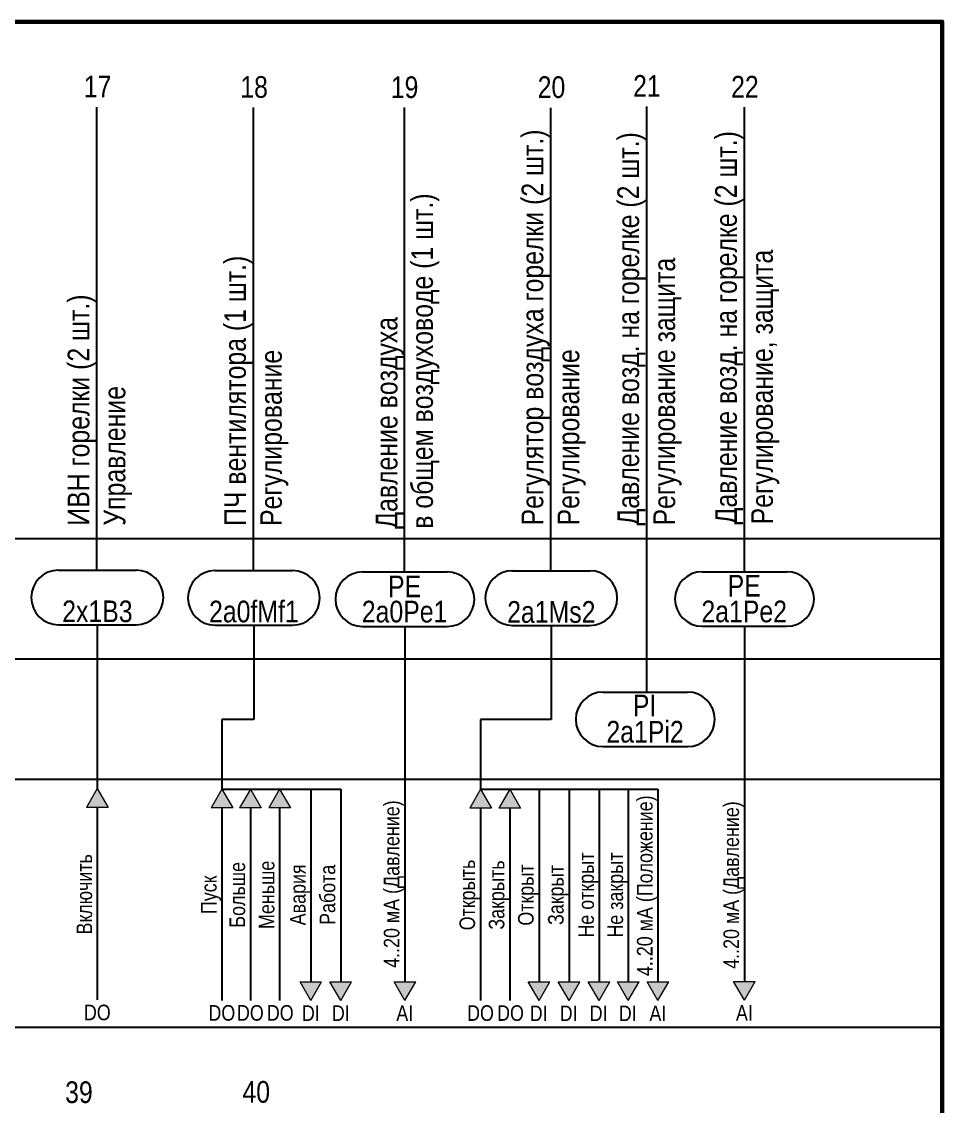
# Model space of a CAD drawing. Header units: millimetres. Extents: x -6000 to 26000, y -6000 to 26000.
# Drawn here: x 308.8 to 415, y -1041.4 to -916.3 of the extents above; entities that cross this region are included whole.
import ezdxf

# ---------------------------------------------------------------- set-up
doc = ezdxf.new("R2010")
doc.units = ezdxf.units.MM
doc.header["$MEASUREMENT"] = 0
for name, color, linetype, lineweight in [('0_Ном._пера__246', 7, 'Continuous', 100), ('2D - Общий_Ном._пера__1', 7, 'Continuous', 15), ('2D - Общий_Ном._пера__21', 7, 'Continuous', 30), ('Аннотация - Текст_Ном._пера__1', 7, 'Continuous', 15)]:
    doc.layers.add(name, color=color, linetype=linetype, lineweight=lineweight)
doc.layers.add('2D - Общий', color=7, linetype='Continuous')
doc.styles.add('СГЕНЕРИР_СТИЛЬ_1', font='')
doc.styles.get('СГЕНЕРИР_СТИЛЬ_1').set_extended_font_data('Arial Narrow')

# ---------------------------------------------------------------- blocks, each defined once
blk = doc.blocks.new('Линия_38', base_point=(317.49, -1004.8))
at = {"layer": '2D - Общий', "linetype": 'Continuous', "lineweight": 0, "true_color": 0x000000}
blk.add_hatch(color=18, dxfattribs=at).paths.add_polyline_path([(317.49, -1004.8), (316.24, -1006.97), (318.74, -1006.97)])
at = {"layer": '2D - Общий_Ном._пера__1', "color": 7, "linetype": 'Continuous', "lineweight": 15}
for p, q in [((317.49, -1004.8), (316.24, -1006.97)), ((317.49, -1004.8), (318.74, -1006.97)), ((318.74, -1006.97), (316.24, -1006.97))]:
    blk.add_line(p, q, dxfattribs=at)
at = {"layer": '2D - Общий_Ном._пера__21', "color": 7, "linetype": 'Continuous', "lineweight": 30}
blk.add_line((317.49, -1006.97), (317.49, -1029.18), dxfattribs=at)
blk = doc.blocks.new('Линия_43', base_point=(361.71, -1004.87))
at = {"layer": '2D - Общий', "linetype": 'Continuous', "lineweight": 0, "true_color": 0x000000}
blk.add_hatch(color=18, dxfattribs=at).paths.add_polyline_path([(361.71, -1004.87), (360.46, -1007.04), (362.96, -1007.04)])
at = {"layer": '2D - Общий_Ном._пера__1', "color": 7, "linetype": 'Continuous', "lineweight": 15}
for p, q in [((361.71, -1004.87), (360.46, -1007.04)), ((361.71, -1004.87), (362.96, -1007.04)), ((362.96, -1007.04), (360.46, -1007.04))]:
    blk.add_line(p, q, dxfattribs=at)
at = {"layer": '2D - Общий_Ном._пера__21', "color": 7, "linetype": 'Continuous', "lineweight": 30}
blk.add_line((361.71, -1007.04), (361.71, -1029.26), dxfattribs=at)
blk = doc.blocks.new('Линия_44', base_point=(365.09, -1004.87))
at = {"layer": '2D - Общий', "linetype": 'Continuous', "lineweight": 0, "true_color": 0x000000}
blk.add_hatch(color=18, dxfattribs=at).paths.add_polyline_path([(365.09, -1004.87), (363.84, -1007.04), (366.34, -1007.04)])
at = {"layer": '2D - Общий_Ном._пера__1', "color": 7, "linetype": 'Continuous', "lineweight": 15}
for p, q in [((365.09, -1004.87), (363.84, -1007.04)), ((365.09, -1004.87), (366.34, -1007.04)), ((366.34, -1007.04), (363.84, -1007.04))]:
    blk.add_line(p, q, dxfattribs=at)
at = {"layer": '2D - Общий_Ном._пера__21', "color": 7, "linetype": 'Continuous', "lineweight": 30}
blk.add_line((365.09, -1007.04), (365.09, -1029.26), dxfattribs=at)
blk = doc.blocks.new('Линия_45', base_point=(368.47, -1004.87))
at = {"layer": '2D - Общий', "linetype": 'Continuous', "lineweight": 0, "true_color": 0x000000}
blk.add_hatch(color=18, dxfattribs=at).paths.add_polyline_path([(368.47, -1029.26), (369.72, -1027.09), (367.22, -1027.09)])
at = {"layer": '2D - Общий_Ном._пера__1', "color": 7, "linetype": 'Continuous', "lineweight": 15}
for p, q in [((367.22, -1027.09), (369.72, -1027.09)), ((368.47, -1029.26), (367.22, -1027.09)), ((368.47, -1029.26), (369.72, -1027.09))]:
    blk.add_line(p, q, dxfattribs=at)
at = {"layer": '2D - Общий_Ном._пера__21', "color": 7, "linetype": 'Continuous', "lineweight": 30}
blk.add_line((368.47, -1004.87), (368.47, -1027.09), dxfattribs=at)
blk = doc.blocks.new('Линия_46', base_point=(371.94, -1004.87))
at = {"layer": '2D - Общий', "linetype": 'Continuous', "lineweight": 0, "true_color": 0x000000}
blk.add_hatch(color=18, dxfattribs=at).paths.add_polyline_path([(371.94, -1029.26), (373.19, -1027.09), (370.69, -1027.09)])
at = {"layer": '2D - Общий_Ном._пера__1', "color": 7, "linetype": 'Continuous', "lineweight": 15}
for p, q in [((370.69, -1027.09), (373.19, -1027.09)), ((371.94, -1029.26), (370.69, -1027.09)), ((371.94, -1029.26), (373.19, -1027.09))]:
    blk.add_line(p, q, dxfattribs=at)
at = {"layer": '2D - Общий_Ном._пера__21', "color": 7, "linetype": 'Continuous', "lineweight": 30}
blk.add_line((371.94, -1004.87), (371.94, -1027.09), dxfattribs=at)
blk = doc.blocks.new('Линия_47', base_point=(375.39, -1004.87))
at = {"layer": '2D - Общий', "linetype": 'Continuous', "lineweight": 0, "true_color": 0x000000}
blk.add_hatch(color=18, dxfattribs=at).paths.add_polyline_path([(375.39, -1029.26), (376.64, -1027.09), (374.14, -1027.09)])
at = {"layer": '2D - Общий_Ном._пера__1', "color": 7, "linetype": 'Continuous', "lineweight": 15}
for p, q in [((374.14, -1027.09), (376.64, -1027.09)), ((375.39, -1029.26), (374.14, -1027.09)), ((375.39, -1029.26), (376.64, -1027.09))]:
    blk.add_line(p, q, dxfattribs=at)
at = {"layer": '2D - Общий_Ном._пера__21', "color": 7, "linetype": 'Continuous', "lineweight": 30}
blk.add_line((375.39, -1004.87), (375.39, -1027.09), dxfattribs=at)
blk = doc.blocks.new('Линия_48', base_point=(378.76, -1004.87))
at = {"layer": '2D - Общий', "linetype": 'Continuous', "lineweight": 0, "true_color": 0x000000}
blk.add_hatch(color=18, dxfattribs=at).paths.add_polyline_path([(378.76, -1029.26), (380.01, -1027.09), (377.51, -1027.09)])
at = {"layer": '2D - Общий_Ном._пера__1', "color": 7, "linetype": 'Continuous', "lineweight": 15}
for p, q in [((377.51, -1027.09), (380.01, -1027.09)), ((378.76, -1029.26), (377.51, -1027.09)), ((378.76, -1029.26), (380.01, -1027.09))]:
    blk.add_line(p, q, dxfattribs=at)
at = {"layer": '2D - Общий_Ном._пера__21', "color": 7, "linetype": 'Continuous', "lineweight": 30}
blk.add_line((378.76, -1004.87), (378.76, -1027.09), dxfattribs=at)
blk = doc.blocks.new('Линия_49', base_point=(382.19, -1004.87))
at = {"layer": '2D - Общий', "linetype": 'Continuous', "lineweight": 0, "true_color": 0x000000}
blk.add_hatch(color=18, dxfattribs=at).paths.add_polyline_path([(382.19, -1029.26), (383.44, -1027.09), (380.94, -1027.09)])
at = {"layer": '2D - Общий_Ном._пера__1', "color": 7, "linetype": 'Continuous', "lineweight": 15}
for p, q in [((380.94, -1027.09), (383.44, -1027.09)), ((382.19, -1029.26), (380.94, -1027.09)), ((382.19, -1029.26), (383.44, -1027.09))]:
    blk.add_line(p, q, dxfattribs=at)
at = {"layer": '2D - Общий_Ном._пера__21', "color": 7, "linetype": 'Continuous', "lineweight": 30}
blk.add_line((382.19, -1004.87), (382.19, -1027.09), dxfattribs=at)
blk = doc.blocks.new('Линия_73', base_point=(392.17, -1004.82))
at = {"layer": '2D - Общий', "linetype": 'Continuous', "lineweight": 0, "true_color": 0x000000}
blk.add_hatch(color=18, dxfattribs=at).paths.add_polyline_path([(392.17, -1029.2), (393.42, -1027.04), (390.92, -1027.04)])
at = {"layer": '2D - Общий_Ном._пера__1', "color": 7, "linetype": 'Continuous', "lineweight": 15}
for p, q in [((390.92, -1027.04), (393.42, -1027.04)), ((392.17, -1029.2), (390.92, -1027.04)), ((392.17, -1029.2), (393.42, -1027.04))]:
    blk.add_line(p, q, dxfattribs=at)
at = {"layer": '2D - Общий_Ном._пера__21', "color": 7, "linetype": 'Continuous', "lineweight": 30}
blk.add_line((392.17, -1004.82), (392.17, -1027.04), dxfattribs=at)
blk = doc.blocks.new('Линия_76', base_point=(335.15, -1004.86))
at = {"layer": '2D - Общий', "linetype": 'Continuous', "lineweight": 0, "true_color": 0x000000}
blk.add_hatch(color=18, dxfattribs=at).paths.add_polyline_path([(335.15, -1004.86), (333.9, -1007.02), (336.4, -1007.02)])
at = {"layer": '2D - Общий_Ном._пера__1', "color": 7, "linetype": 'Continuous', "lineweight": 15}
for p, q in [((335.15, -1004.86), (333.9, -1007.02)), ((335.15, -1004.86), (336.4, -1007.02)), ((336.4, -1007.02), (333.9, -1007.02))]:
    blk.add_line(p, q, dxfattribs=at)
at = {"layer": '2D - Общий_Ном._пера__21', "color": 7, "linetype": 'Continuous', "lineweight": 30}
blk.add_line((335.15, -1007.02), (335.15, -1029.24), dxfattribs=at)
blk = doc.blocks.new('Линия_77', base_point=(338.52, -1004.86))
at = {"layer": '2D - Общий', "linetype": 'Continuous', "lineweight": 0, "true_color": 0x000000}
blk.add_hatch(color=18, dxfattribs=at).paths.add_polyline_path([(338.52, -1004.86), (337.27, -1007.02), (339.77, -1007.02)])
at = {"layer": '2D - Общий_Ном._пера__1', "color": 7, "linetype": 'Continuous', "lineweight": 15}
for p, q in [((338.52, -1004.86), (337.27, -1007.02)), ((338.52, -1004.86), (339.77, -1007.02)), ((339.77, -1007.02), (337.27, -1007.02))]:
    blk.add_line(p, q, dxfattribs=at)
at = {"layer": '2D - Общий_Ном._пера__21', "color": 7, "linetype": 'Continuous', "lineweight": 30}
blk.add_line((338.52, -1007.02), (338.52, -1029.24), dxfattribs=at)
blk = doc.blocks.new('Линия_78', base_point=(342.13, -1004.86))
at = {"layer": '2D - Общий', "linetype": 'Continuous', "lineweight": 0, "true_color": 0x000000}
blk.add_hatch(color=18, dxfattribs=at).paths.add_polyline_path([(342.13, -1029.24), (343.38, -1027.07), (340.88, -1027.07)])
at = {"layer": '2D - Общий_Ном._пера__1', "color": 7, "linetype": 'Continuous', "lineweight": 15}
for p, q in [((340.88, -1027.07), (343.38, -1027.07)), ((342.13, -1029.24), (340.88, -1027.07)), ((342.13, -1029.24), (343.38, -1027.07))]:
    blk.add_line(p, q, dxfattribs=at)
at = {"layer": '2D - Общий_Ном._пера__21', "color": 7, "linetype": 'Continuous', "lineweight": 30}
blk.add_line((342.13, -1004.86), (342.13, -1027.07), dxfattribs=at)
blk = doc.blocks.new('Линия_79', base_point=(345.59, -1004.86))
at = {"layer": '2D - Общий', "linetype": 'Continuous', "lineweight": 0, "true_color": 0x000000}
blk.add_hatch(color=18, dxfattribs=at).paths.add_polyline_path([(345.59, -1029.24), (346.84, -1027.07), (344.34, -1027.07)])
at = {"layer": '2D - Общий_Ном._пера__1', "color": 7, "linetype": 'Continuous', "lineweight": 15}
for p, q in [((344.34, -1027.07), (346.84, -1027.07)), ((345.59, -1029.24), (344.34, -1027.07)), ((345.59, -1029.24), (346.84, -1027.07))]:
    blk.add_line(p, q, dxfattribs=at)
at = {"layer": '2D - Общий_Ном._пера__21', "color": 7, "linetype": 'Continuous', "lineweight": 30}
blk.add_line((345.59, -1004.86), (345.59, -1027.07), dxfattribs=at)
blk = doc.blocks.new('Линия_80', base_point=(352.98, -1004.86))
at = {"layer": '2D - Общий', "linetype": 'Continuous', "lineweight": 0, "true_color": 0x000000}
blk.add_hatch(color=18, dxfattribs=at).paths.add_polyline_path([(352.98, -1029.24), (354.23, -1027.07), (351.73, -1027.07)])
at = {"layer": '2D - Общий_Ном._пера__1', "color": 7, "linetype": 'Continuous', "lineweight": 15}
for p, q in [((351.73, -1027.07), (354.23, -1027.07)), ((352.98, -1029.24), (351.73, -1027.07)), ((352.98, -1029.24), (354.23, -1027.07))]:
    blk.add_line(p, q, dxfattribs=at)
at = {"layer": '2D - Общий_Ном._пера__21', "color": 7, "linetype": 'Continuous', "lineweight": 30}
blk.add_line((352.98, -1004.86), (352.98, -1027.07), dxfattribs=at)
blk = doc.blocks.new('Линия_81', base_point=(331.86, -1004.86))
at = {"layer": '2D - Общий', "linetype": 'Continuous', "lineweight": 0, "true_color": 0x000000}
blk.add_hatch(color=18, dxfattribs=at).paths.add_polyline_path([(331.86, -1004.86), (330.61, -1007.02), (333.11, -1007.02)])
at = {"layer": '2D - Общий_Ном._пера__1', "color": 7, "linetype": 'Continuous', "lineweight": 15}
for p, q in [((331.86, -1004.86), (330.61, -1007.02)), ((331.86, -1004.86), (333.11, -1007.02)), ((333.11, -1007.02), (330.61, -1007.02))]:
    blk.add_line(p, q, dxfattribs=at)
at = {"layer": '2D - Общий_Ном._пера__21', "color": 7, "linetype": 'Continuous', "lineweight": 30}
blk.add_line((331.86, -1007.02), (331.86, -1029.24), dxfattribs=at)

msp = doc.modelspace()

# ---------------------------------------------------------------- linework, layer by layer
at = {"layer": '0_Ном._пера__246', "color": 7, "linetype": 'Continuous', "lineweight": 100, "flags": 128}
msp.add_lwpolyline([(415, -1203.31), (415, -916.31), (20, -916.31), (20, -1203.31)], close=True, dxfattribs=at)
at = {"layer": '2D - Общий_Ном._пера__21', "color": 7, "linetype": 'Continuous', "lineweight": 30}
for p, q in [((317.45, -979.59), (317.45, -926.16)), ((335.51, -979.64), (335.51, -926.21)), ((352.95, -979.79), (352.95, -926.21)), ((369.83, -979.66), (369.83, -926.23)), ((380.89, -993.65), (380.89, -926.1)), ((392.17, -979.78), (392.17, -926.18)), ((20, -975.94), (415, -975.94)), ((313.02, -979.59), (321.96, -979.59)), ((331.09, -979.64), (340.02, -979.64)), ((348.11, -979.79), (357.86, -979.79)), ((365.41, -979.66), (374.34, -979.66)), ((387.3, -979.78), (397.05, -979.78)), ((313.02, -985.89), (321.96, -985.89)), ((317.49, -985.89), (317.49, -1004.8)), ((331.09, -985.94), (340.02, -985.94)), ((335.55, -985.94), (335.55, -996.81)), ((348.11, -986.09), (357.86, -986.09)), ((352.98, -986.09), (352.98, -1004.86)), ((365.41, -985.96), (374.34, -985.96)), ((369.87, -985.96), (369.87, -996.81)), ((387.3, -986.07), (397.05, -986.07)), ((392.17, -986.07), (392.17, -1004.82)), ((20, -989.81), (415, -989.81)), ((375.85, -993.65), (385.6, -993.65)), ((335.55, -996.81), (331.86, -996.81)), ((331.86, -996.81), (331.86, -1004.86)), ((369.87, -996.81), (361.71, -996.81)), ((361.71, -996.81), (361.71, -1004.87)), ((375.85, -999.94), (385.6, -999.94)), ((20, -1003.69), (415, -1003.69)), ((331.86, -1004.86), (345.59, -1004.86)), ((361.71, -1004.87), (382.19, -1004.87)), ((20, -1032.31), (415, -1032.31))]:
    msp.add_line(p, q, dxfattribs=at)
for centre, start, end in [((313.02, -982.74), 90, 270), ((321.96, -982.74), 270, 90), ((331.09, -982.79), 90, 270), ((340.02, -982.79), 270, 90), ((348.11, -982.94), 90, 270), ((357.86, -982.94), 270, 90), ((365.41, -982.81), 90, 270), ((374.34, -982.81), 270, 90), ((387.3, -982.92), 90, 270), ((397.05, -982.92), 270, 90), ((375.85, -996.8), 90, 270), ((385.6, -996.8), 270, 90)]:
    msp.add_arc(centre, 3.15, start, end, dxfattribs=at)

# ---------------------------------------------------------------- block references
at = {"layer": '2D - Общий', "color": 7, "linetype": 'Continuous', "lineweight": 30}
for name, p in [('Линия_38', (317.49, -1004.8)), ('Линия_81', (331.86, -1004.86)), ('Линия_76', (335.15, -1004.86)), ('Линия_77', (338.52, -1004.86)), ('Линия_78', (342.13, -1004.86)), ('Линия_79', (345.59, -1004.86)), ('Линия_80', (352.98, -1004.86)), ('Линия_73', (392.17, -1004.82)), ('Линия_43', (361.71, -1004.87)), ('Линия_44', (365.09, -1004.87)), ('Линия_45', (368.47, -1004.87)), ('Линия_46', (371.94, -1004.87)), ('Линия_47', (375.39, -1004.87)), ('Линия_48', (378.76, -1004.87)), ('Линия_49', (382.19, -1004.87))]:
    msp.add_blockref(name, p, dxfattribs=at)

# ---------------------------------------------------------------- texts
at = {"layer": 'Аннотация - Текст_Ном._пера__1', "color": 7, "linetype": 'Continuous', "lineweight": 15, "attachment_point": 2, "style": 'СГЕНЕРИР_СТИЛЬ_1'}
for s, insert, char_height in [('\\A1;{\\pqc;\\fArial Narrow|b0|i0|c204|p34;17}', (317.52, -922.54), 2.5), ('\\A1;{\\pqc;\\fArial Narrow|b0|i0|c204|p34;1\\fArial Narrow|b0|i0|c204|p34;8}', (335.58, -922.59), 2.5), ('\\A1;{\\pqc;\\fArial Narrow|b0|i0|c204|p34;19}', (352.95, -922.62), 2.5), ('\\A1;{\\pqc;\\fArial Narrow|b0|i0|c204|p34;2\\fArial Narrow|b0|i0|c204|p34;0}', (369.9, -922.61), 2.5), ('\\A1;{\\pqc;\\fArial Narrow|b0|i0|c204|p34;2\\fArial Narrow|b0|i0|c204|p34;1}', (380.91, -922.47), 2.5), ('\\A1;{\\pqc;\\fArial Narrow|b0|i0|c204|p34;2\\fArial Narrow|b0|i0|c204|p34;2}', (392.22, -922.56), 2.5), ('\\A1;{\\pqc;\\fArial Narrow|b0|i0|c204|p34;P\\fArial Narrow|b0|i0|c204|p34;E}', (352.95, -980.21), 2.5), ('\\A1;{\\pqc;\\fArial Narrow|b0|i0|c204|p34;P\\fArial Narrow|b0|i0|c204|p34;E}', (392.14, -980.13), 2.5), ('\\A1;{\\pqc;\\fArial Narrow|b0|i0|c204|p34;2\\fArial Narrow|b0|i0|c204|p34;x1B3}', (317.5, -983.09), 2.5), ('\\A1;{\\pqc;\\fArial Narrow|b0|i0|c204|p34;2\\fArial Narrow|b0|i0|c204|p34;a0fMf1}', (335.56, -983.11), 2.5), ('\\A1;{\\pqc;\\fArial Narrow|b0|i0|c204|p34;2\\fArial Narrow|b0|i0|c204|p34;a0Pe1}', (352.95, -983.12), 2.5), ('\\A1;{\\pqc;\\fArial Narrow|b0|i0|c204|p34;2\\fArial Narrow|b0|i0|c204|p34;a1Ms2}', (369.88, -983.16), 2.5), ('\\A1;{\\pqc;\\fArial Narrow|b0|i0|c204|p34;2\\fArial Narrow|b0|i0|c204|p34;a1Pe2}', (392.14, -983.1), 2.5), ('\\A1;{\\pqc;\\fArial Narrow|b0|i0|c204|p34;P\\fArial Narrow|b0|i0|c204|p34;I}', (380.65, -993.95), 2.5), ('\\A1;{\\pqc;\\fArial Narrow|b0|i0|c204|p34;2\\fArial Narrow|b0|i0|c204|p34;a1Pi2}', (380.7, -996.98), 2.5), ('\\A1;{\\pqc;\\fArial Narrow|b0|i0|c204|p34;DO}', (317.49, -1029.72), 1.8), ('\\A1;{\\pqc;\\fArial Narrow|b0|i0|c204|p34;DO}', (331.86, -1029.77), 1.8), ('\\A1;{\\pqc;\\fArial Narrow|b0|i0|c204|p34;DO}', (335.15, -1029.77), 1.8), ('\\A1;{\\pqc;\\fArial Narrow|b0|i0|c204|p34;D\\fArial Narrow|b0|i0|c204|p34;O}', (338.6, -1029.77), 1.8), ('\\A1;{\\pqc;\\fArial Narrow|b0|i0|c204|p34;DI}', (342.13, -1029.8), 1.8), ('\\A1;{\\pqc;\\fArial Narrow|b0|i0|c204|p34;DI}', (345.59, -1029.8), 1.8), ('\\A1;{\\pqc;\\fArial Narrow|b0|i0|c204|p34;AI}', (352.97, -1029.8), 1.8), ('\\A1;{\\pqc;\\fArial Narrow|b0|i0|c204|p34;DO}', (361.71, -1029.79), 1.8), ('\\A1;{\\pqc;\\fArial Narrow|b0|i0|c204|p34;D\\fArial Narrow|b0|i0|c204|p34;O}', (365.17, -1029.79), 1.8), ('\\A1;{\\pqc;\\fArial Narrow|b0|i0|c204|p34;DI}', (368.42, -1029.82), 1.8), ('\\A1;{\\pqc;\\fArial Narrow|b0|i0|c204|p34;DI}', (371.88, -1029.82), 1.8), ('\\A1;{\\pqc;\\fArial Narrow|b0|i0|c204|p34;DI}', (375.34, -1029.82), 1.8), ('\\A1;{\\pqc;\\fArial Narrow|b0|i0|c204|p34;DI}', (378.7, -1029.82), 1.8), ('\\A1;{\\pqc;\\fArial Narrow|b0|i0|c204|p34;AI}', (382.18, -1029.82), 1.8), ('\\A1;{\\pqc;\\fArial Narrow|b0|i0|c204|p34;AI}', (392.16, -1029.77), 1.8), ('\\A1;{\\pqc;\\fArial Narrow|b0|i0|c204|p34;39}', (315.37, -1038.57), 2.5), ('\\A1;{\\pqc;\\fArial Narrow|b0|i0|c204|p34;4\\fArial Narrow|b0|i0|c204|p34;0}', (335.83, -1038.53), 2.5)]:
    msp.add_mtext(s, dxfattribs=dict(at, insert=insert, char_height=char_height))
at = {"layer": 'Аннотация - Текст_Ном._пера__1', "color": 7, "linetype": 'Continuous', "lineweight": 15, "char_height": 2.5, "rotation": 90, "style": 'СГЕНЕРИР_СТИЛЬ_1'}
for s, insert, attachment_point, line_spacing_factor in [('\\A1;{\\pqc;\\fArial Narrow|b0|i0|c204|p34;Рег\\fArial Narrow|b0|i0|c204|p34;улятор\\fArial Narrow|b0|i0|c204|p34; воздуха горелки (\\fArial Narrow|b0|i0|c204|p34;2 шт.\\fArial Narrow|b0|i0|c204|p34;)\\P\\pql;\\fArial Narrow|b0|i0|c204|p34;Регулирование}', (366.45, -951.59), 2, 0.996562), ('\\A1;{\\pqc;\\fArial Narrow|b0|i0|c204|p34;Давление возд. на горелке (\\fArial Narrow|b0|i0|c204|p34;2 шт.\\fArial Narrow|b0|i0|c204|p34;)\\P\\pql;\\fArial Narrow|b0|i0|c204|p34;Регулирование защита}', (377.51, -951.75), 2, 0.996562), ('\\A1;{\\pqc;\\fArial Narrow|b0|i0|c204|p34;Давление возд. на горелке (\\fArial Narrow|b0|i0|c204|p34;2 шт.\\fArial Narrow|b0|i0|c204|p34;)\\P\\pql;\\fArial Narrow|b0|i0|c204|p34;Регулирование, защита}', (388.79, -951.62), 2, 0.996562), ('\\A1;{\\pql;\\fArial Narrow|b0|i0|c204|p34;Давление воздуха\\P\\pql;\\fArial Narrow|b0|i0|c204|p34;в общем\\fArial Narrow|b0|i0|c204|p34; \\fArial Narrow|b0|i0|c204|p34;воздуховоде (\\fArial Narrow|b0|i0|c204|p34;1 шт.\\fArial Narrow|b0|i0|c204|p34;)}', (349.62, -974.81), 1, 0.982914), ('\\A1;{\\pqc;\\fArial Narrow|b0|i0|c204|p34;ПЧ \\fArial Narrow|b0|i0|c204|p34;вентилятора \\fArial Narrow|b0|i0|c204|p34;(\\fArial Narrow|b0|i0|c204|p34;1 шт.\\fArial Narrow|b0|i0|c204|p34;)\\P\\pql;\\fArial Narrow|b0|i0|c204|p34;Регулирование}', (332.13, -958.9), 2, 0.996562), ('\\A1;{\\pqc;\\fArial Narrow|b0|i0|c204|p34;ИВН горелки\\fArial Narrow|b0|i0|c204|p34; (\\fArial Narrow|b0|i0|c204|p34;2 шт.\\fArial Narrow|b0|i0|c204|p34;)\\P\\pql;\\fArial Narrow|b0|i0|c204|p34;Управление}', (314.07, -961.12), 2, 0.996429)]:
    msp.add_mtext(s, dxfattribs=dict(at, insert=insert, attachment_point=attachment_point, line_spacing_factor=line_spacing_factor))
at = {"layer": 'Аннотация - Текст_Ном._пера__1', "color": 7, "linetype": 'Continuous', "lineweight": 15, "char_height": 1.8, "attachment_point": 2, "rotation": 90, "style": 'СГЕНЕРИР_СТИЛЬ_1'}
for s, insert in [('\\A1;{\\pqc;\\fArial Narrow|b0|i0|c204|p34;4..20 мА\\fArial Narrow|b0|i0|c204|p34; (Положение)}', (379.76, -1016)), ('\\A1;{\\pqc;\\fArial Narrow|b0|i0|c204|p34;4..20 мА (\\fArial Narrow|b0|i0|c204|p34;Давление\\fArial Narrow|b0|i0|c204|p34;)}', (350.55, -1015.81)), ('\\A1;{\\pqc;\\fArial Narrow|b0|i0|c204|p34;4..20 мА\\fArial Narrow|b0|i0|c204|p34; (Давление)}', (389.74, -1015.92)), ('\\A1;{\\pqc;\\fArial Narrow|b0|i0|c204|p34;Не о\\fArial Narrow|b0|i0|c204|p34;ткрыт}', (372.99, -1017.07)), ('\\A1;{\\pqc;\\fArial Narrow|b0|i0|c204|p34;Не закрыт}', (376.36, -1017.07)), ('\\A1;{\\pqc;\\fArial Narrow|b0|i0|c204|p34;Включить}', (315.09, -1016.99)), ('\\A1;{\\pqc;\\fArial Narrow|b0|i0|c204|p34;Больше}', (332.74, -1017.05)), ('\\A1;{\\pqc;\\fArial Narrow|b0|i0|c204|p34;Меньше}', (336.12, -1017.05)), ('\\A1;{\\pqc;\\fArial Narrow|b0|i0|c204|p34;Работа}', (343.15, -1017.05)), ('\\A1;{\\pqc;\\fArial Narrow|b0|i0|c204|p34;Открыть}', (359.28, -1017.07)), ('\\A1;{\\pqc;\\fArial Narrow|b0|i0|c204|p34;Закрыть}', (362.66, -1017.07)), ('\\A1;{\\pqc;\\fArial Narrow|b0|i0|c204|p34;Открыт}', (366.04, -1017.07)), ('\\A1;{\\pqc;\\fArial Narrow|b0|i0|c204|p34;Пуск}', (329.46, -1017.05)), ('\\A1;{\\pqc;\\fArial Narrow|b0|i0|c204|p34;Авария}', (339.72, -1017.05)), ('\\A1;{\\pqc;\\fArial Narrow|b0|i0|c204|p34;Закрыт}', (369.5, -1017.07))]:
    msp.add_mtext(s, dxfattribs=dict(at, insert=insert))

doc.saveas('drawing.dxf')
